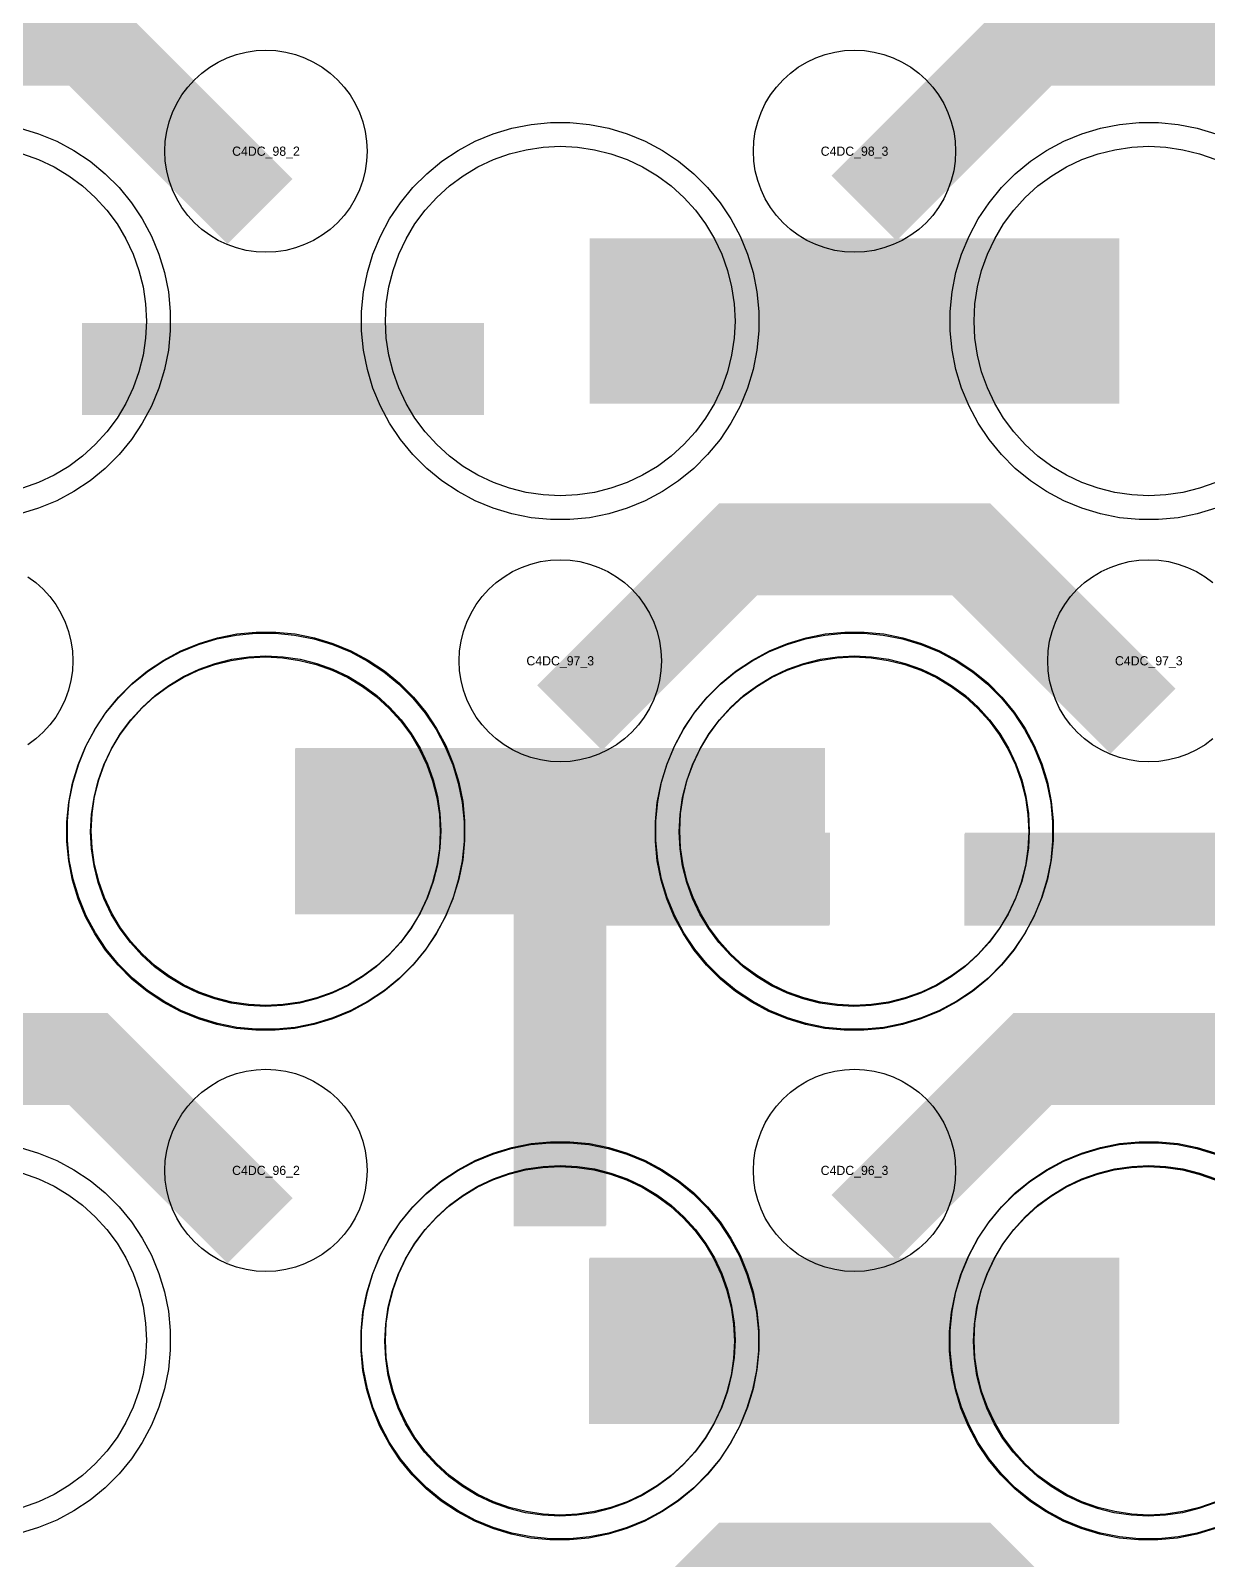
# Model space of a CAD drawing. Extents: x -11880 to 11880, y -14992 to 14992.
# Drawn here: x -11184 to -10864.1, y -1597 to -1181.3 of the extents above; entities that cross this region are included whole.
import ezdxf
from ezdxf.enums import TextEntityAlignment as Align

# ---------------------------------------------------------------- set-up
doc = ezdxf.new("R2010")
doc.units = 0
doc.header["$MEASUREMENT"] = 0
for name, color, linetype in [('GDS_775_DT_237', 138, 'CONTINUOUS'), ('RDL1_FS', 34, 'CONTINUOUS'), ('RDL_BS', 160, 'CONTINUOUS')]:
    doc.layers.add(name, color=color, linetype=linetype)

msp = doc.modelspace()

# ---------------------------------------------------------------- linework, layer by layer
at = {"layer": 'RDL1_FS'}
for points in [[(-11040, -1307.794), (-11044.657, -1307.565), (-11049.268, -1306.881), (-11053.791, -1305.749), (-11058.181, -1304.177), (-11062.395, -1302.185), (-11066.395, -1299.787), (-11070.14, -1297.009), (-11073.594, -1293.879), (-11076.724, -1290.425), (-11079.502, -1286.68), (-11081.9, -1282.68), (-11083.892, -1278.466), (-11085.464, -1274.076), (-11086.596, -1269.553), (-11087.28, -1264.942), (-11087.509, -1260.285), (-11087.28, -1255.628), (-11086.596, -1251.017), (-11085.464, -1246.494), (-11083.892, -1242.104), (-11081.9, -1237.89), (-11079.502, -1233.89), (-11076.724, -1230.145), (-11073.594, -1226.691), (-11070.14, -1223.561), (-11066.395, -1220.783), (-11062.395, -1218.385), (-11058.181, -1216.393), (-11053.791, -1214.821), (-11049.268, -1213.689), (-11044.657, -1213.005), (-11040, -1212.776), (-11035.343, -1213.005), (-11030.732, -1213.689), (-11026.209, -1214.821), (-11021.819, -1216.393), (-11017.605, -1218.385), (-11013.605, -1220.783), (-11009.86, -1223.561), (-11006.406, -1226.691), (-11003.276, -1230.145), (-11000.498, -1233.89), (-10998.1, -1237.89), (-10996.108, -1242.104), (-10994.536, -1246.494), (-10993.404, -1251.017), (-10992.72, -1255.628), (-10992.491, -1260.285), (-10992.72, -1264.942), (-10993.404, -1269.553), (-10994.536, -1274.076), (-10996.108, -1278.466), (-10998.1, -1282.68), (-11000.498, -1286.68), (-11003.276, -1290.425), (-11006.406, -1293.879), (-11009.86, -1297.009), (-11013.605, -1299.787), (-11017.605, -1302.185), (-11021.819, -1304.177), (-11026.209, -1305.749), (-11030.732, -1306.881), (-11035.343, -1307.565)], [(-11120, -1446.359), (-11124.657, -1446.13), (-11129.268, -1445.446), (-11133.791, -1444.314), (-11138.181, -1442.742), (-11142.395, -1440.75), (-11146.395, -1438.352), (-11150.14, -1435.574), (-11153.594, -1432.444), (-11156.724, -1428.99), (-11159.502, -1425.245), (-11161.9, -1421.245), (-11163.892, -1417.031), (-11165.464, -1412.641), (-11166.596, -1408.118), (-11167.28, -1403.507), (-11167.509, -1398.85), (-11167.28, -1394.193), (-11166.596, -1389.582), (-11165.464, -1385.059), (-11163.892, -1380.669), (-11161.9, -1376.455), (-11159.502, -1372.455), (-11156.724, -1368.71), (-11153.594, -1365.256), (-11150.14, -1362.126), (-11146.395, -1359.348), (-11142.395, -1356.95), (-11138.181, -1354.958), (-11133.791, -1353.386), (-11129.268, -1352.254), (-11124.657, -1351.57), (-11120, -1351.341), (-11115.343, -1351.57), (-11110.732, -1352.254), (-11106.209, -1353.386), (-11101.819, -1354.958), (-11097.605, -1356.95), (-11093.605, -1359.348), (-11089.86, -1362.126), (-11086.406, -1365.256), (-11083.276, -1368.71), (-11080.498, -1372.455), (-11078.1, -1376.455), (-11076.108, -1380.669), (-11074.536, -1385.059), (-11073.404, -1389.582), (-11072.72, -1394.193), (-11072.491, -1398.85), (-11072.72, -1403.507), (-11073.404, -1408.118), (-11074.536, -1412.641), (-11076.108, -1417.031), (-11078.1, -1421.245), (-11080.498, -1425.245), (-11083.276, -1428.99), (-11086.406, -1432.444), (-11089.86, -1435.574), (-11093.605, -1438.352), (-11097.605, -1440.75), (-11101.819, -1442.742), (-11106.209, -1444.314), (-11110.732, -1445.446), (-11115.343, -1446.13)], [(-10960, -1446.359), (-10964.657, -1446.13), (-10969.268, -1445.446), (-10973.791, -1444.314), (-10978.181, -1442.742), (-10982.395, -1440.75), (-10986.395, -1438.352), (-10990.14, -1435.574), (-10993.594, -1432.444), (-10996.724, -1428.99), (-10999.502, -1425.245), (-11001.9, -1421.245), (-11003.892, -1417.031), (-11005.464, -1412.641), (-11006.596, -1408.118), (-11007.28, -1403.507), (-11007.509, -1398.85), (-11007.28, -1394.193), (-11006.596, -1389.582), (-11005.464, -1385.059), (-11003.892, -1380.669), (-11001.9, -1376.455), (-10999.502, -1372.455), (-10996.724, -1368.71), (-10993.594, -1365.256), (-10990.14, -1362.126), (-10986.395, -1359.348), (-10982.395, -1356.95), (-10978.181, -1354.958), (-10973.791, -1353.386), (-10969.268, -1352.254), (-10964.657, -1351.57), (-10960, -1351.341), (-10955.343, -1351.57), (-10950.732, -1352.254), (-10946.209, -1353.386), (-10941.819, -1354.958), (-10937.605, -1356.95), (-10933.605, -1359.348), (-10929.86, -1362.126), (-10926.406, -1365.256), (-10923.276, -1368.71), (-10920.498, -1372.455), (-10918.1, -1376.455), (-10916.108, -1380.669), (-10914.536, -1385.059), (-10913.404, -1389.582), (-10912.72, -1394.193), (-10912.491, -1398.85), (-10912.72, -1403.507), (-10913.404, -1408.118), (-10914.536, -1412.641), (-10916.108, -1417.031), (-10918.1, -1421.245), (-10920.498, -1425.245), (-10923.276, -1428.99), (-10926.406, -1432.444), (-10929.86, -1435.574), (-10933.605, -1438.352), (-10937.605, -1440.75), (-10941.819, -1442.742), (-10946.209, -1444.314), (-10950.732, -1445.446), (-10955.343, -1446.13)], [(-11040, -1584.924), (-11044.657, -1584.695), (-11049.268, -1584.011), (-11053.791, -1582.879), (-11058.181, -1581.307), (-11062.395, -1579.315), (-11066.395, -1576.917), (-11070.14, -1574.139), (-11073.594, -1571.009), (-11076.724, -1567.555), (-11079.502, -1563.81), (-11081.9, -1559.81), (-11083.892, -1555.596), (-11085.464, -1551.206), (-11086.596, -1546.683), (-11087.28, -1542.072), (-11087.509, -1537.415), (-11087.28, -1532.758), (-11086.596, -1528.147), (-11085.464, -1523.624), (-11083.892, -1519.234), (-11081.9, -1515.02), (-11079.502, -1511.02), (-11076.724, -1507.275), (-11073.594, -1503.821), (-11070.14, -1500.691), (-11066.395, -1497.913), (-11062.395, -1495.515), (-11058.181, -1493.523), (-11053.791, -1491.951), (-11049.268, -1490.819), (-11044.657, -1490.135), (-11040, -1489.906), (-11035.343, -1490.135), (-11030.732, -1490.819), (-11026.209, -1491.951), (-11021.819, -1493.523), (-11017.605, -1495.515), (-11013.605, -1497.913), (-11009.86, -1500.691), (-11006.406, -1503.821), (-11003.276, -1507.275), (-11000.498, -1511.02), (-10998.1, -1515.02), (-10996.108, -1519.234), (-10994.536, -1523.624), (-10993.404, -1528.147), (-10992.72, -1532.758), (-10992.491, -1537.415), (-10992.72, -1542.072), (-10993.404, -1546.683), (-10994.536, -1551.206), (-10996.108, -1555.596), (-10998.1, -1559.81), (-11000.498, -1563.81), (-11003.276, -1567.555), (-11006.406, -1571.009), (-11009.86, -1574.139), (-11013.605, -1576.917), (-11017.605, -1579.315), (-11021.819, -1581.307), (-11026.209, -1582.879), (-11030.732, -1584.011), (-11035.343, -1584.695)]]:
    msp.add_lwpolyline(points, close=True, dxfattribs=at)
for points in [[(-10861.819, -1304.177), (-10866.209, -1305.749), (-10870.732, -1306.881), (-10875.343, -1307.565), (-10880, -1307.794), (-10884.657, -1307.565), (-10889.268, -1306.881), (-10893.791, -1305.749), (-10898.181, -1304.177), (-10902.395, -1302.185), (-10906.395, -1299.787), (-10910.14, -1297.009), (-10913.594, -1293.879), (-10916.724, -1290.425), (-10919.502, -1286.68), (-10921.9, -1282.68), (-10923.892, -1278.466), (-10925.464, -1274.076), (-10926.596, -1269.553), (-10927.28, -1264.942), (-10927.509, -1260.285), (-10927.28, -1255.628), (-10926.596, -1251.017), (-10925.464, -1246.494), (-10923.892, -1242.104), (-10921.9, -1237.89), (-10919.502, -1233.89), (-10916.724, -1230.145), (-10913.594, -1226.691), (-10910.14, -1223.561), (-10906.395, -1220.783), (-10902.395, -1218.385), (-10898.181, -1216.393), (-10893.791, -1214.821), (-10889.268, -1213.689), (-10884.657, -1213.005), (-10880, -1212.776), (-10875.343, -1213.005), (-10870.732, -1213.689), (-10866.209, -1214.821), (-10861.819, -1216.393)], [(-11186.209, -1214.821), (-11181.819, -1216.393), (-11177.605, -1218.385), (-11173.605, -1220.783), (-11169.86, -1223.561), (-11166.406, -1226.691), (-11163.276, -1230.145), (-11160.498, -1233.89), (-11158.1, -1237.89), (-11156.108, -1242.104), (-11154.536, -1246.494), (-11153.404, -1251.017), (-11152.72, -1255.628), (-11152.491, -1260.285), (-11152.72, -1264.942), (-11153.404, -1269.553), (-11154.536, -1274.076), (-11156.108, -1278.466), (-11158.1, -1282.68), (-11160.498, -1286.68), (-11163.276, -1290.425), (-11166.406, -1293.879), (-11169.86, -1297.009), (-11173.605, -1299.787), (-11177.605, -1302.185), (-11181.819, -1304.177), (-11186.209, -1305.749)], [(-11186.209, -1491.951), (-11181.819, -1493.523), (-11177.605, -1495.515), (-11173.605, -1497.913), (-11169.86, -1500.691), (-11166.406, -1503.821), (-11163.276, -1507.275), (-11160.498, -1511.02), (-11158.1, -1515.02), (-11156.108, -1519.234), (-11154.536, -1523.624), (-11153.404, -1528.147), (-11152.72, -1532.758), (-11152.491, -1537.415), (-11152.72, -1542.072), (-11153.404, -1546.683), (-11154.536, -1551.206), (-11156.108, -1555.596), (-11158.1, -1559.81), (-11160.498, -1563.81), (-11163.276, -1567.555), (-11166.406, -1571.009), (-11169.86, -1574.139), (-11173.605, -1576.917), (-11177.605, -1579.315), (-11181.819, -1581.307), (-11186.209, -1582.879)], [(-10861.819, -1581.307), (-10866.209, -1582.879), (-10870.732, -1584.011), (-10875.343, -1584.695), (-10880, -1584.924), (-10884.657, -1584.695), (-10889.268, -1584.011), (-10893.791, -1582.879), (-10898.181, -1581.307), (-10902.395, -1579.315), (-10906.395, -1576.917), (-10910.14, -1574.139), (-10913.594, -1571.009), (-10916.724, -1567.555), (-10919.502, -1563.81), (-10921.9, -1559.81), (-10923.892, -1555.596), (-10925.464, -1551.206), (-10926.596, -1546.683), (-10927.28, -1542.072), (-10927.509, -1537.415), (-10927.28, -1532.758), (-10926.596, -1528.147), (-10925.464, -1523.624), (-10923.892, -1519.234), (-10921.9, -1515.02), (-10919.502, -1511.02), (-10916.724, -1507.275), (-10913.594, -1503.821), (-10910.14, -1500.691), (-10906.395, -1497.913), (-10902.395, -1495.515), (-10898.181, -1493.523), (-10893.791, -1491.951), (-10889.268, -1490.819), (-10884.657, -1490.135), (-10880, -1489.906), (-10875.343, -1490.135), (-10870.732, -1490.819), (-10866.209, -1491.951), (-10861.819, -1493.523)]]:
    msp.add_lwpolyline(points, dxfattribs=at)
for points in [[(-11031.998, -1260.285, 45, 45, 0), (-10959.998, -1260.285, 45, 45, 0)], [(-10959.998, -1260.285, 45, 45, 0), (-10887.998, -1260.285, 45, 45, 0)], [(-11111.998, -1398.85, 45, 45, 0), (-11039.998, -1398.85, 45, 45, 0)], [(-11039.998, -1398.85, 45, 45, 0), (-10967.998, -1398.85, 45, 45, 0)], [(-11031.998, -1537.415, 45, 45, 0), (-10959.998, -1537.415, 45, 45, 0)], [(-10959.998, -1537.415, 45, 45, 0), (-10887.998, -1537.415, 45, 45, 0)]]:
    msp.add_lwpolyline(points, format="xyseb", dxfattribs=at)
at = {"layer": 'RDL1_FS', "color": 241, "true_color": 0xf7abae}
for points in [[(-11120.149, -1446.641), (-11124.806, -1446.412), (-11129.417, -1445.728), (-11133.94, -1444.596), (-11138.33, -1443.024), (-11142.544, -1441.032), (-11146.544, -1438.634), (-11150.289, -1435.856), (-11153.743, -1432.726), (-11156.873, -1429.272), (-11159.651, -1425.527), (-11162.049, -1421.527), (-11164.041, -1417.313), (-11165.613, -1412.923), (-11166.745, -1408.4), (-11167.429, -1403.789), (-11167.658, -1399.132), (-11167.429, -1394.475), (-11166.745, -1389.864), (-11165.613, -1385.341), (-11164.041, -1380.951), (-11162.049, -1376.737), (-11159.651, -1372.737), (-11156.873, -1368.992), (-11153.743, -1365.538), (-11150.289, -1362.408), (-11146.544, -1359.63), (-11142.544, -1357.232), (-11138.33, -1355.24), (-11133.94, -1353.668), (-11129.417, -1352.536), (-11124.806, -1351.852), (-11120.149, -1351.623), (-11115.492, -1351.852), (-11110.881, -1352.536), (-11106.358, -1353.668), (-11101.968, -1355.24), (-11097.754, -1357.232), (-11093.754, -1359.63), (-11090.009, -1362.408), (-11086.555, -1365.538), (-11083.425, -1368.992), (-11080.647, -1372.737), (-11078.249, -1376.737), (-11076.257, -1380.951), (-11074.685, -1385.341), (-11073.553, -1389.864), (-11072.869, -1394.475), (-11072.64, -1399.132), (-11072.869, -1403.789), (-11073.553, -1408.4), (-11074.685, -1412.923), (-11076.257, -1417.313), (-11078.249, -1421.527), (-11080.647, -1425.527), (-11083.425, -1429.272), (-11086.555, -1432.726), (-11090.009, -1435.856), (-11093.754, -1438.634), (-11097.754, -1441.032), (-11101.968, -1443.024), (-11106.358, -1444.596), (-11110.881, -1445.728), (-11115.492, -1446.412)], [(-10960.149, -1446.641), (-10964.806, -1446.412), (-10969.417, -1445.728), (-10973.94, -1444.596), (-10978.33, -1443.024), (-10982.544, -1441.032), (-10986.544, -1438.634), (-10990.289, -1435.856), (-10993.743, -1432.726), (-10996.873, -1429.272), (-10999.651, -1425.527), (-11002.049, -1421.527), (-11004.041, -1417.313), (-11005.613, -1412.923), (-11006.745, -1408.4), (-11007.429, -1403.789), (-11007.658, -1399.132), (-11007.429, -1394.475), (-11006.745, -1389.864), (-11005.613, -1385.341), (-11004.041, -1380.951), (-11002.049, -1376.737), (-10999.651, -1372.737), (-10996.873, -1368.992), (-10993.743, -1365.538), (-10990.289, -1362.408), (-10986.544, -1359.63), (-10982.544, -1357.232), (-10978.33, -1355.24), (-10973.94, -1353.668), (-10969.417, -1352.536), (-10964.806, -1351.852), (-10960.149, -1351.623), (-10955.492, -1351.852), (-10950.881, -1352.536), (-10946.358, -1353.668), (-10941.968, -1355.24), (-10937.754, -1357.232), (-10933.754, -1359.63), (-10930.009, -1362.408), (-10926.555, -1365.538), (-10923.425, -1368.992), (-10920.647, -1372.737), (-10918.249, -1376.737), (-10916.257, -1380.951), (-10914.685, -1385.341), (-10913.553, -1389.864), (-10912.869, -1394.475), (-10912.64, -1399.132), (-10912.869, -1403.789), (-10913.553, -1408.4), (-10914.685, -1412.923), (-10916.257, -1417.313), (-10918.249, -1421.527), (-10920.647, -1425.527), (-10923.425, -1429.272), (-10926.555, -1432.726), (-10930.009, -1435.856), (-10933.754, -1438.634), (-10937.754, -1441.032), (-10941.968, -1443.024), (-10946.358, -1444.596), (-10950.881, -1445.728), (-10955.492, -1446.412)], [(-11040.149, -1585.206), (-11044.806, -1584.977), (-11049.417, -1584.293), (-11053.94, -1583.161), (-11058.33, -1581.589), (-11062.544, -1579.597), (-11066.544, -1577.199), (-11070.289, -1574.421), (-11073.743, -1571.291), (-11076.873, -1567.837), (-11079.651, -1564.092), (-11082.049, -1560.092), (-11084.041, -1555.878), (-11085.613, -1551.488), (-11086.745, -1546.965), (-11087.429, -1542.354), (-11087.658, -1537.697), (-11087.429, -1533.04), (-11086.745, -1528.429), (-11085.613, -1523.906), (-11084.041, -1519.516), (-11082.049, -1515.302), (-11079.651, -1511.302), (-11076.873, -1507.557), (-11073.743, -1504.103), (-11070.289, -1500.973), (-11066.544, -1498.195), (-11062.544, -1495.797), (-11058.33, -1493.805), (-11053.94, -1492.233), (-11049.417, -1491.101), (-11044.806, -1490.417), (-11040.149, -1490.188), (-11035.492, -1490.417), (-11030.881, -1491.101), (-11026.358, -1492.233), (-11021.968, -1493.805), (-11017.754, -1495.797), (-11013.754, -1498.195), (-11010.009, -1500.973), (-11006.555, -1504.103), (-11003.425, -1507.557), (-11000.647, -1511.302), (-10998.249, -1515.302), (-10996.257, -1519.516), (-10994.685, -1523.906), (-10993.553, -1528.429), (-10992.869, -1533.04), (-10992.64, -1537.697), (-10992.869, -1542.354), (-10993.553, -1546.965), (-10994.685, -1551.488), (-10996.257, -1555.878), (-10998.249, -1560.092), (-11000.647, -1564.092), (-11003.425, -1567.837), (-11006.555, -1571.291), (-11010.009, -1574.421), (-11013.754, -1577.199), (-11017.754, -1579.597), (-11021.968, -1581.589), (-11026.358, -1583.161), (-11030.881, -1584.293), (-11035.492, -1584.977)]]:
    msp.add_lwpolyline(points, close=True, dxfattribs=at)
for points in [[(-11112.147, -1399.132, 45, 45, 0), (-11040.147, -1399.132, 45, 45, 0)], [(-11040.147, -1399.132, 45, 45, 0), (-10968.147, -1399.132, 45, 45, 0)], [(-11032.147, -1537.697, 45, 45, 0), (-10960.147, -1537.697, 45, 45, 0)], [(-10960.147, -1537.697, 45, 45, 0), (-10888.147, -1537.697, 45, 45, 0)]]:
    msp.add_lwpolyline(points, format="xyseb", dxfattribs=at)
msp.add_lwpolyline([(-10861.968, -1581.589), (-10866.358, -1583.161), (-10870.881, -1584.293), (-10875.492, -1584.977), (-10880.149, -1585.206), (-10884.806, -1584.977), (-10889.417, -1584.293), (-10893.94, -1583.161), (-10898.33, -1581.589), (-10902.544, -1579.597), (-10906.544, -1577.199), (-10910.289, -1574.421), (-10913.743, -1571.291), (-10916.873, -1567.837), (-10919.651, -1564.092), (-10922.049, -1560.092), (-10924.041, -1555.878), (-10925.613, -1551.488), (-10926.745, -1546.965), (-10927.429, -1542.354), (-10927.658, -1537.697), (-10927.429, -1533.04), (-10926.745, -1528.429), (-10925.613, -1523.906), (-10924.041, -1519.516), (-10922.049, -1515.302), (-10919.651, -1511.302), (-10916.873, -1507.557), (-10913.743, -1504.103), (-10910.289, -1500.973), (-10906.544, -1498.195), (-10902.544, -1495.797), (-10898.33, -1493.805), (-10893.94, -1492.233), (-10889.417, -1491.101), (-10884.806, -1490.417), (-10880.149, -1490.188), (-10875.492, -1490.417), (-10870.881, -1491.101), (-10866.358, -1492.233), (-10861.968, -1493.805)], dxfattribs=at)
at = {"layer": 'RDL_BS'}
for points in [[(-11121.599, -1230.498, 25, 25, 0), (-11168.313, -1183.784, 25, 25, 0), (-11198.071, -1183.784, 25, 25, 0)], [(-10957.438, -1229.599, 25, 25, 0), (-10911.623, -1183.784, 25, 25, 0), (-10878.07, -1183.784, 25, 25, 0)], [(-10801.599, -1230.498, 25, 25, 0), (-10848.313, -1183.784, 25, 25, 0), (-10878.071, -1183.784, 25, 25, 0)], [(-11169.984, -1273.298, 25, 25, 0), (-11060.719, -1273.298, 25, 25, 0)], [(-11037.438, -1368.164, 25, 25, 0), (-10991.623, -1322.349, 25, 25, 0), (-10958.07, -1322.349, 25, 25, 0)], [(-10881.599, -1369.063, 25, 25, 0), (-10928.313, -1322.349, 25, 25, 0), (-10958.071, -1322.349, 25, 25, 0)], [(-11040, -1506.165, 25, 25, 0), (-11040, -1399.388, 25, 25, 0)], [(-11040, -1506.165, 25, 25, 0), (-11040, -1399.388, 25, 25, 0)], [(-11052.5, -1411.888, 25, 25, 0), (-10987.833, -1411.888, 25, 25, 0)], [(-11052.5, -1411.888, 25, 25, 0), (-10966.667, -1411.888, 25, 25, 0)], [(-10929.984, -1411.863, 25, 25, 0), (-10820.719, -1411.863, 25, 25, 0)], [(-11121.599, -1507.628, 25, 25, 0), (-11168.313, -1460.914, 25, 25, 0), (-11198.071, -1460.914, 25, 25, 0)], [(-10957.438, -1506.729, 25, 25, 0), (-10911.623, -1460.914, 25, 25, 0), (-10878.07, -1460.914, 25, 25, 0)], [(-10801.599, -1507.628, 25, 25, 0), (-10848.313, -1460.914, 25, 25, 0), (-10878.071, -1460.914, 25, 25, 0)], [(-11037.438, -1645.294, 25, 25, 0), (-10991.623, -1599.479, 25, 25, 0), (-10958.07, -1599.479, 25, 25, 0)], [(-10881.599, -1646.193, 25, 25, 0), (-10928.313, -1599.479, 25, 25, 0), (-10958.071, -1599.479, 25, 25, 0)]]:
    msp.add_lwpolyline(points, format="xyseb", dxfattribs=at)
for points in [[(-11120, -1241.591), (-11122.693, -1241.459), (-11125.365, -1241.063), (-11127.984, -1240.406), (-11130.519, -1239.499), (-11132.956, -1238.347), (-11135.28, -1236.954), (-11137.443, -1235.351), (-11139.442, -1233.539), (-11141.254, -1231.54), (-11142.857, -1229.377), (-11144.25, -1227.053), (-11145.402, -1224.616), (-11146.309, -1222.081), (-11146.966, -1219.462), (-11147.362, -1216.79), (-11147.494, -1214.097), (-11147.362, -1211.404), (-11146.966, -1208.732), (-11146.309, -1206.113), (-11145.402, -1203.578), (-11144.25, -1201.141), (-11142.857, -1198.817), (-11141.254, -1196.654), (-11139.442, -1194.655), (-11137.443, -1192.843), (-11135.28, -1191.24), (-11132.956, -1189.847), (-11130.519, -1188.695), (-11127.984, -1187.788), (-11125.365, -1187.131), (-11122.693, -1186.735), (-11120, -1186.603), (-11117.307, -1186.735), (-11114.635, -1187.131), (-11112.016, -1187.788), (-11109.481, -1188.695), (-11107.044, -1189.847), (-11104.72, -1191.24), (-11102.557, -1192.843), (-11100.558, -1194.655), (-11098.746, -1196.654), (-11097.143, -1198.817), (-11095.75, -1201.141), (-11094.598, -1203.578), (-11093.691, -1206.113), (-11093.034, -1208.732), (-11092.638, -1211.404), (-11092.506, -1214.097), (-11092.638, -1216.79), (-11093.034, -1219.462), (-11093.691, -1222.081), (-11094.598, -1224.616), (-11095.75, -1227.053), (-11097.143, -1229.377), (-11098.746, -1231.54), (-11100.558, -1233.539), (-11102.557, -1235.351), (-11104.72, -1236.954), (-11107.044, -1238.347), (-11109.481, -1239.499), (-11112.016, -1240.406), (-11114.635, -1241.063), (-11117.307, -1241.459)], [(-10960, -1241.591), (-10962.693, -1241.459), (-10965.365, -1241.063), (-10967.984, -1240.406), (-10970.519, -1239.499), (-10972.956, -1238.347), (-10975.28, -1236.954), (-10977.443, -1235.351), (-10979.442, -1233.539), (-10981.254, -1231.54), (-10982.857, -1229.377), (-10984.25, -1227.053), (-10985.402, -1224.616), (-10986.309, -1222.081), (-10986.966, -1219.462), (-10987.362, -1216.79), (-10987.494, -1214.097), (-10987.362, -1211.404), (-10986.966, -1208.732), (-10986.309, -1206.113), (-10985.402, -1203.578), (-10984.25, -1201.141), (-10982.857, -1198.817), (-10981.254, -1196.654), (-10979.442, -1194.655), (-10977.443, -1192.843), (-10975.28, -1191.24), (-10972.956, -1189.847), (-10970.519, -1188.695), (-10967.984, -1187.788), (-10965.365, -1187.131), (-10962.693, -1186.735), (-10960, -1186.603), (-10957.307, -1186.735), (-10954.635, -1187.131), (-10952.016, -1187.788), (-10949.481, -1188.695), (-10947.044, -1189.847), (-10944.72, -1191.24), (-10942.557, -1192.843), (-10940.558, -1194.655), (-10938.746, -1196.654), (-10937.143, -1198.817), (-10935.75, -1201.141), (-10934.598, -1203.578), (-10933.691, -1206.113), (-10933.034, -1208.732), (-10932.638, -1211.404), (-10932.506, -1214.097), (-10932.638, -1216.79), (-10933.034, -1219.462), (-10933.691, -1222.081), (-10934.598, -1224.616), (-10935.75, -1227.053), (-10937.143, -1229.377), (-10938.746, -1231.54), (-10940.558, -1233.539), (-10942.557, -1235.351), (-10944.72, -1236.954), (-10947.044, -1238.347), (-10949.481, -1239.499), (-10952.016, -1240.406), (-10954.635, -1241.063), (-10957.307, -1241.459)], [(-11042.644, -1314.285), (-11047.938, -1313.768), (-11053.165, -1312.722), (-11058.205, -1311.191), (-11063.115, -1309.16), (-11067.777, -1306.668), (-11072.191, -1303.721), (-11076.292, -1300.359), (-11080.074, -1296.577), (-11083.436, -1292.476), (-11086.383, -1288.062), (-11088.875, -1283.4), (-11090.906, -1278.49), (-11092.437, -1273.45), (-11093.483, -1268.223), (-11094, -1262.929), (-11094, -1257.641), (-11093.483, -1252.347), (-11092.437, -1247.12), (-11090.906, -1242.08), (-11088.875, -1237.17), (-11086.383, -1232.508), (-11083.436, -1228.094), (-11080.074, -1223.993), (-11076.292, -1220.211), (-11072.191, -1216.849), (-11067.777, -1213.902), (-11063.115, -1211.41), (-11058.205, -1209.379), (-11053.165, -1207.848), (-11047.938, -1206.802), (-11042.644, -1206.285), (-11037.356, -1206.285), (-11032.062, -1206.802), (-11026.835, -1207.848), (-11021.795, -1209.379), (-11016.885, -1211.41), (-11012.223, -1213.902), (-11007.809, -1216.849), (-11003.708, -1220.211), (-10999.926, -1223.993), (-10996.564, -1228.094), (-10993.617, -1232.508), (-10991.125, -1237.17), (-10989.094, -1242.08), (-10987.563, -1247.12), (-10986.517, -1252.347), (-10986, -1257.641), (-10986, -1262.929), (-10986.517, -1268.223), (-10987.563, -1273.45), (-10989.094, -1278.49), (-10991.125, -1283.4), (-10993.617, -1288.062), (-10996.564, -1292.476), (-10999.926, -1296.577), (-11003.708, -1300.359), (-11007.809, -1303.721), (-11012.223, -1306.668), (-11016.885, -1309.16), (-11021.795, -1311.191), (-11026.835, -1312.722), (-11032.062, -1313.768), (-11037.356, -1314.285)], [(-11040, -1380.156), (-11042.693, -1380.024), (-11045.365, -1379.628), (-11047.984, -1378.971), (-11050.519, -1378.064), (-11052.956, -1376.912), (-11055.28, -1375.519), (-11057.443, -1373.916), (-11059.442, -1372.104), (-11061.254, -1370.105), (-11062.857, -1367.942), (-11064.25, -1365.618), (-11065.402, -1363.181), (-11066.309, -1360.646), (-11066.966, -1358.027), (-11067.362, -1355.355), (-11067.494, -1352.662), (-11067.362, -1349.969), (-11066.966, -1347.297), (-11066.309, -1344.678), (-11065.402, -1342.143), (-11064.25, -1339.706), (-11062.857, -1337.382), (-11061.254, -1335.219), (-11059.442, -1333.22), (-11057.443, -1331.408), (-11055.28, -1329.805), (-11052.956, -1328.412), (-11050.519, -1327.26), (-11047.984, -1326.353), (-11045.365, -1325.696), (-11042.693, -1325.3), (-11040, -1325.168), (-11037.307, -1325.3), (-11034.635, -1325.696), (-11032.016, -1326.353), (-11029.481, -1327.26), (-11027.044, -1328.412), (-11024.72, -1329.805), (-11022.557, -1331.408), (-11020.558, -1333.22), (-11018.746, -1335.219), (-11017.143, -1337.382), (-11015.75, -1339.706), (-11014.598, -1342.143), (-11013.691, -1344.678), (-11013.034, -1347.297), (-11012.638, -1349.969), (-11012.506, -1352.662), (-11012.638, -1355.355), (-11013.034, -1358.027), (-11013.691, -1360.646), (-11014.598, -1363.181), (-11015.75, -1365.618), (-11017.143, -1367.942), (-11018.746, -1370.105), (-11020.558, -1372.104), (-11022.557, -1373.916), (-11024.72, -1375.519), (-11027.044, -1376.912), (-11029.481, -1378.064), (-11032.016, -1378.971), (-11034.635, -1379.628), (-11037.307, -1380.024)], [(-11122.644, -1452.85), (-11127.938, -1452.333), (-11133.165, -1451.287), (-11138.205, -1449.756), (-11143.115, -1447.725), (-11147.777, -1445.233), (-11152.191, -1442.286), (-11156.292, -1438.924), (-11160.074, -1435.142), (-11163.436, -1431.041), (-11166.383, -1426.627), (-11168.875, -1421.965), (-11170.906, -1417.055), (-11172.437, -1412.015), (-11173.483, -1406.788), (-11174, -1401.494), (-11174, -1396.206), (-11173.483, -1390.912), (-11172.437, -1385.685), (-11170.906, -1380.645), (-11168.875, -1375.735), (-11166.383, -1371.073), (-11163.436, -1366.659), (-11160.074, -1362.558), (-11156.292, -1358.776), (-11152.191, -1355.414), (-11147.777, -1352.467), (-11143.115, -1349.975), (-11138.205, -1347.944), (-11133.165, -1346.413), (-11127.938, -1345.367), (-11122.644, -1344.85), (-11117.356, -1344.85), (-11112.062, -1345.367), (-11106.835, -1346.413), (-11101.795, -1347.944), (-11096.885, -1349.975), (-11092.223, -1352.467), (-11087.809, -1355.414), (-11083.708, -1358.776), (-11079.926, -1362.558), (-11076.564, -1366.659), (-11073.617, -1371.073), (-11071.125, -1375.735), (-11069.094, -1380.645), (-11067.563, -1385.685), (-11066.517, -1390.912), (-11066, -1396.206), (-11066, -1401.494), (-11066.517, -1406.788), (-11067.563, -1412.015), (-11069.094, -1417.055), (-11071.125, -1421.965), (-11073.617, -1426.627), (-11076.564, -1431.041), (-11079.926, -1435.142), (-11083.708, -1438.924), (-11087.809, -1442.286), (-11092.223, -1445.233), (-11096.885, -1447.725), (-11101.795, -1449.756), (-11106.835, -1451.287), (-11112.062, -1452.333), (-11117.356, -1452.85)], [(-10962.644, -1452.85), (-10967.938, -1452.333), (-10973.165, -1451.287), (-10978.205, -1449.756), (-10983.115, -1447.725), (-10987.777, -1445.233), (-10992.191, -1442.286), (-10996.292, -1438.924), (-11000.074, -1435.142), (-11003.436, -1431.041), (-11006.383, -1426.627), (-11008.875, -1421.965), (-11010.906, -1417.055), (-11012.437, -1412.015), (-11013.483, -1406.788), (-11014, -1401.494), (-11014, -1396.206), (-11013.483, -1390.912), (-11012.437, -1385.685), (-11010.906, -1380.645), (-11008.875, -1375.735), (-11006.383, -1371.073), (-11003.436, -1366.659), (-11000.074, -1362.558), (-10996.292, -1358.776), (-10992.191, -1355.414), (-10987.777, -1352.467), (-10983.115, -1349.975), (-10978.205, -1347.944), (-10973.165, -1346.413), (-10967.938, -1345.367), (-10962.644, -1344.85), (-10957.356, -1344.85), (-10952.062, -1345.367), (-10946.835, -1346.413), (-10941.795, -1347.944), (-10936.885, -1349.975), (-10932.223, -1352.467), (-10927.809, -1355.414), (-10923.708, -1358.776), (-10919.926, -1362.558), (-10916.564, -1366.659), (-10913.617, -1371.073), (-10911.125, -1375.735), (-10909.094, -1380.645), (-10907.563, -1385.685), (-10906.517, -1390.912), (-10906, -1396.206), (-10906, -1401.494), (-10906.517, -1406.788), (-10907.563, -1412.015), (-10909.094, -1417.055), (-10911.125, -1421.965), (-10913.617, -1426.627), (-10916.564, -1431.041), (-10919.926, -1435.142), (-10923.708, -1438.924), (-10927.809, -1442.286), (-10932.223, -1445.233), (-10936.885, -1447.725), (-10941.795, -1449.756), (-10946.835, -1451.287), (-10952.062, -1452.333), (-10957.356, -1452.85)], [(-11120, -1518.721), (-11122.693, -1518.589), (-11125.365, -1518.193), (-11127.984, -1517.536), (-11130.519, -1516.629), (-11132.956, -1515.477), (-11135.28, -1514.084), (-11137.443, -1512.481), (-11139.442, -1510.669), (-11141.254, -1508.67), (-11142.857, -1506.507), (-11144.25, -1504.183), (-11145.402, -1501.746), (-11146.309, -1499.211), (-11146.966, -1496.592), (-11147.362, -1493.92), (-11147.494, -1491.227), (-11147.362, -1488.534), (-11146.966, -1485.862), (-11146.309, -1483.243), (-11145.402, -1480.708), (-11144.25, -1478.271), (-11142.857, -1475.947), (-11141.254, -1473.784), (-11139.442, -1471.785), (-11137.443, -1469.973), (-11135.28, -1468.37), (-11132.956, -1466.977), (-11130.519, -1465.825), (-11127.984, -1464.918), (-11125.365, -1464.261), (-11122.693, -1463.865), (-11120, -1463.733), (-11117.307, -1463.865), (-11114.635, -1464.261), (-11112.016, -1464.918), (-11109.481, -1465.825), (-11107.044, -1466.977), (-11104.72, -1468.37), (-11102.557, -1469.973), (-11100.558, -1471.785), (-11098.746, -1473.784), (-11097.143, -1475.947), (-11095.75, -1478.271), (-11094.598, -1480.708), (-11093.691, -1483.243), (-11093.034, -1485.862), (-11092.638, -1488.534), (-11092.506, -1491.227), (-11092.638, -1493.92), (-11093.034, -1496.592), (-11093.691, -1499.211), (-11094.598, -1501.746), (-11095.75, -1504.183), (-11097.143, -1506.507), (-11098.746, -1508.67), (-11100.558, -1510.669), (-11102.557, -1512.481), (-11104.72, -1514.084), (-11107.044, -1515.477), (-11109.481, -1516.629), (-11112.016, -1517.536), (-11114.635, -1518.193), (-11117.307, -1518.589)], [(-10960, -1518.721), (-10962.693, -1518.589), (-10965.365, -1518.193), (-10967.984, -1517.536), (-10970.519, -1516.629), (-10972.956, -1515.477), (-10975.28, -1514.084), (-10977.443, -1512.481), (-10979.442, -1510.669), (-10981.254, -1508.67), (-10982.857, -1506.507), (-10984.25, -1504.183), (-10985.402, -1501.746), (-10986.309, -1499.211), (-10986.966, -1496.592), (-10987.362, -1493.92), (-10987.494, -1491.227), (-10987.362, -1488.534), (-10986.966, -1485.862), (-10986.309, -1483.243), (-10985.402, -1480.708), (-10984.25, -1478.271), (-10982.857, -1475.947), (-10981.254, -1473.784), (-10979.442, -1471.785), (-10977.443, -1469.973), (-10975.28, -1468.37), (-10972.956, -1466.977), (-10970.519, -1465.825), (-10967.984, -1464.918), (-10965.365, -1464.261), (-10962.693, -1463.865), (-10960, -1463.733), (-10957.307, -1463.865), (-10954.635, -1464.261), (-10952.016, -1464.918), (-10949.481, -1465.825), (-10947.044, -1466.977), (-10944.72, -1468.37), (-10942.557, -1469.973), (-10940.558, -1471.785), (-10938.746, -1473.784), (-10937.143, -1475.947), (-10935.75, -1478.271), (-10934.598, -1480.708), (-10933.691, -1483.243), (-10933.034, -1485.862), (-10932.638, -1488.534), (-10932.506, -1491.227), (-10932.638, -1493.92), (-10933.034, -1496.592), (-10933.691, -1499.211), (-10934.598, -1501.746), (-10935.75, -1504.183), (-10937.143, -1506.507), (-10938.746, -1508.67), (-10940.558, -1510.669), (-10942.557, -1512.481), (-10944.72, -1514.084), (-10947.044, -1515.477), (-10949.481, -1516.629), (-10952.016, -1517.536), (-10954.635, -1518.193), (-10957.307, -1518.589)], [(-11042.644, -1591.415), (-11047.938, -1590.898), (-11053.165, -1589.852), (-11058.205, -1588.321), (-11063.115, -1586.29), (-11067.777, -1583.798), (-11072.191, -1580.851), (-11076.292, -1577.489), (-11080.074, -1573.707), (-11083.436, -1569.606), (-11086.383, -1565.192), (-11088.875, -1560.53), (-11090.906, -1555.62), (-11092.437, -1550.58), (-11093.483, -1545.353), (-11094, -1540.059), (-11094, -1534.771), (-11093.483, -1529.477), (-11092.437, -1524.25), (-11090.906, -1519.21), (-11088.875, -1514.3), (-11086.383, -1509.638), (-11083.436, -1505.224), (-11080.074, -1501.123), (-11076.292, -1497.341), (-11072.191, -1493.979), (-11067.777, -1491.032), (-11063.115, -1488.54), (-11058.205, -1486.509), (-11053.165, -1484.978), (-11047.938, -1483.932), (-11042.644, -1483.415), (-11037.356, -1483.415), (-11032.062, -1483.932), (-11026.835, -1484.978), (-11021.795, -1486.509), (-11016.885, -1488.54), (-11012.223, -1491.032), (-11007.809, -1493.979), (-11003.708, -1497.341), (-10999.926, -1501.123), (-10996.564, -1505.224), (-10993.617, -1509.638), (-10991.125, -1514.3), (-10989.094, -1519.21), (-10987.563, -1524.25), (-10986.517, -1529.477), (-10986, -1534.771), (-10986, -1540.059), (-10986.517, -1545.353), (-10987.563, -1550.58), (-10989.094, -1555.62), (-10991.125, -1560.53), (-10993.617, -1565.192), (-10996.564, -1569.606), (-10999.926, -1573.707), (-11003.708, -1577.489), (-11007.809, -1580.851), (-11012.223, -1583.798), (-11016.885, -1586.29), (-11021.795, -1588.321), (-11026.835, -1589.852), (-11032.062, -1590.898), (-11037.356, -1591.415)]]:
    msp.add_lwpolyline(points, close=True, dxfattribs=at)
for points in [[(-11186.835, -1207.848), (-11181.795, -1209.379), (-11176.885, -1211.41), (-11172.223, -1213.902), (-11167.809, -1216.849), (-11163.708, -1220.211), (-11159.926, -1223.993), (-11156.564, -1228.094), (-11153.617, -1232.508), (-11151.125, -1237.17), (-11149.094, -1242.08), (-11147.563, -1247.12), (-11146.517, -1252.347), (-11146, -1257.641), (-11146, -1262.929), (-11146.517, -1268.223), (-11147.563, -1273.45), (-11149.094, -1278.49), (-11151.125, -1283.4), (-11153.617, -1288.062), (-11156.564, -1292.476), (-11159.926, -1296.577), (-11163.708, -1300.359), (-11167.809, -1303.721), (-11172.223, -1306.668), (-11176.885, -1309.16), (-11181.795, -1311.191), (-11186.835, -1312.722)], [(-10861.795, -1311.191), (-10866.835, -1312.722), (-10872.062, -1313.768), (-10877.356, -1314.285), (-10882.644, -1314.285), (-10887.938, -1313.768), (-10893.165, -1312.722), (-10898.205, -1311.191), (-10903.115, -1309.16), (-10907.777, -1306.668), (-10912.191, -1303.721), (-10916.292, -1300.359), (-10920.074, -1296.577), (-10923.436, -1292.476), (-10926.383, -1288.062), (-10928.875, -1283.4), (-10930.906, -1278.49), (-10932.437, -1273.45), (-10933.483, -1268.223), (-10934, -1262.929), (-10934, -1257.641), (-10933.483, -1252.347), (-10932.437, -1247.12), (-10930.906, -1242.08), (-10928.875, -1237.17), (-10926.383, -1232.508), (-10923.436, -1228.094), (-10920.074, -1223.993), (-10916.292, -1220.211), (-10912.191, -1216.849), (-10907.777, -1213.902), (-10903.115, -1211.41), (-10898.205, -1209.379), (-10893.165, -1207.848), (-10887.938, -1206.802), (-10882.644, -1206.285), (-10877.356, -1206.285), (-10872.062, -1206.802), (-10866.835, -1207.848), (-10861.795, -1209.379)], [(-10862.557, -1373.916), (-10864.72, -1375.519), (-10867.044, -1376.912), (-10869.481, -1378.064), (-10872.016, -1378.971), (-10874.635, -1379.628), (-10877.307, -1380.024), (-10880, -1380.156), (-10882.693, -1380.024), (-10885.365, -1379.628), (-10887.984, -1378.971), (-10890.519, -1378.064), (-10892.956, -1376.912), (-10895.28, -1375.519), (-10897.443, -1373.916), (-10899.442, -1372.104), (-10901.254, -1370.105), (-10902.857, -1367.942), (-10904.25, -1365.618), (-10905.402, -1363.181), (-10906.309, -1360.646), (-10906.966, -1358.027), (-10907.362, -1355.355), (-10907.494, -1352.662), (-10907.362, -1349.969), (-10906.966, -1347.297), (-10906.309, -1344.678), (-10905.402, -1342.143), (-10904.25, -1339.706), (-10902.857, -1337.382), (-10901.254, -1335.219), (-10899.442, -1333.22), (-10897.443, -1331.408), (-10895.28, -1329.805), (-10892.956, -1328.412), (-10890.519, -1327.26), (-10887.984, -1326.353), (-10885.365, -1325.696), (-10882.693, -1325.3), (-10880, -1325.168), (-10877.307, -1325.3), (-10874.635, -1325.696), (-10872.016, -1326.353), (-10869.481, -1327.26), (-10867.044, -1328.412), (-10864.72, -1329.805), (-10862.557, -1331.408)], [(-11184.72, -1329.805), (-11182.557, -1331.408), (-11180.558, -1333.22), (-11178.746, -1335.219), (-11177.143, -1337.382), (-11175.75, -1339.706), (-11174.598, -1342.143), (-11173.691, -1344.678), (-11173.034, -1347.297), (-11172.638, -1349.969), (-11172.506, -1352.662), (-11172.638, -1355.355), (-11173.034, -1358.027), (-11173.691, -1360.646), (-11174.598, -1363.181), (-11175.75, -1365.618), (-11177.143, -1367.942), (-11178.746, -1370.105), (-11180.558, -1372.104), (-11182.557, -1373.916), (-11184.72, -1375.519)], [(-10861.795, -1588.321), (-10866.835, -1589.852), (-10872.062, -1590.898), (-10877.356, -1591.415), (-10882.644, -1591.415), (-10887.938, -1590.898), (-10893.165, -1589.852), (-10898.205, -1588.321), (-10903.115, -1586.29), (-10907.777, -1583.798), (-10912.191, -1580.851), (-10916.292, -1577.489), (-10920.074, -1573.707), (-10923.436, -1569.606), (-10926.383, -1565.192), (-10928.875, -1560.53), (-10930.906, -1555.62), (-10932.437, -1550.58), (-10933.483, -1545.353), (-10934, -1540.059), (-10934, -1534.771), (-10933.483, -1529.477), (-10932.437, -1524.25), (-10930.906, -1519.21), (-10928.875, -1514.3), (-10926.383, -1509.638), (-10923.436, -1505.224), (-10920.074, -1501.123), (-10916.292, -1497.341), (-10912.191, -1493.979), (-10907.777, -1491.032), (-10903.115, -1488.54), (-10898.205, -1486.509), (-10893.165, -1484.978), (-10887.938, -1483.932), (-10882.644, -1483.415), (-10877.356, -1483.415), (-10872.062, -1483.932), (-10866.835, -1484.978), (-10861.795, -1486.509)], [(-11186.835, -1484.978), (-11181.795, -1486.509), (-11176.885, -1488.54), (-11172.223, -1491.032), (-11167.809, -1493.979), (-11163.708, -1497.341), (-11159.926, -1501.123), (-11156.564, -1505.224), (-11153.617, -1509.638), (-11151.125, -1514.3), (-11149.094, -1519.21), (-11147.563, -1524.25), (-11146.517, -1529.477), (-11146, -1534.771), (-11146, -1540.059), (-11146.517, -1545.353), (-11147.563, -1550.58), (-11149.094, -1555.62), (-11151.125, -1560.53), (-11153.617, -1565.192), (-11156.564, -1569.606), (-11159.926, -1573.707), (-11163.708, -1577.489), (-11167.809, -1580.851), (-11172.223, -1583.798), (-11176.885, -1586.29), (-11181.795, -1588.321), (-11186.835, -1589.852)]]:
    msp.add_lwpolyline(points, dxfattribs=at)
at = {"layer": 'RDL_BS', "color": 241, "true_color": 0xf7abae}
for points in [[(-11122.793, -1453.132), (-11128.087, -1452.615), (-11133.314, -1451.569), (-11138.354, -1450.038), (-11143.264, -1448.007), (-11147.926, -1445.515), (-11152.34, -1442.568), (-11156.441, -1439.206), (-11160.223, -1435.424), (-11163.585, -1431.323), (-11166.532, -1426.909), (-11169.024, -1422.247), (-11171.055, -1417.337), (-11172.586, -1412.297), (-11173.632, -1407.07), (-11174.149, -1401.776), (-11174.149, -1396.488), (-11173.632, -1391.194), (-11172.586, -1385.967), (-11171.055, -1380.927), (-11169.024, -1376.017), (-11166.532, -1371.355), (-11163.585, -1366.941), (-11160.223, -1362.84), (-11156.441, -1359.058), (-11152.34, -1355.696), (-11147.926, -1352.749), (-11143.264, -1350.257), (-11138.354, -1348.226), (-11133.314, -1346.695), (-11128.087, -1345.649), (-11122.793, -1345.132), (-11117.505, -1345.132), (-11112.211, -1345.649), (-11106.984, -1346.695), (-11101.944, -1348.226), (-11097.034, -1350.257), (-11092.372, -1352.749), (-11087.958, -1355.696), (-11083.857, -1359.058), (-11080.075, -1362.84), (-11076.713, -1366.941), (-11073.766, -1371.355), (-11071.274, -1376.017), (-11069.243, -1380.927), (-11067.712, -1385.967), (-11066.666, -1391.194), (-11066.149, -1396.488), (-11066.149, -1401.776), (-11066.666, -1407.07), (-11067.712, -1412.297), (-11069.243, -1417.337), (-11071.274, -1422.247), (-11073.766, -1426.909), (-11076.713, -1431.323), (-11080.075, -1435.424), (-11083.857, -1439.206), (-11087.958, -1442.568), (-11092.372, -1445.515), (-11097.034, -1448.007), (-11101.944, -1450.038), (-11106.984, -1451.569), (-11112.211, -1452.615), (-11117.505, -1453.132)], [(-10962.793, -1453.132), (-10968.087, -1452.615), (-10973.314, -1451.569), (-10978.354, -1450.038), (-10983.264, -1448.007), (-10987.926, -1445.515), (-10992.34, -1442.568), (-10996.441, -1439.206), (-11000.223, -1435.424), (-11003.585, -1431.323), (-11006.532, -1426.909), (-11009.024, -1422.247), (-11011.055, -1417.337), (-11012.586, -1412.297), (-11013.632, -1407.07), (-11014.149, -1401.776), (-11014.149, -1396.488), (-11013.632, -1391.194), (-11012.586, -1385.967), (-11011.055, -1380.927), (-11009.024, -1376.017), (-11006.532, -1371.355), (-11003.585, -1366.941), (-11000.223, -1362.84), (-10996.441, -1359.058), (-10992.34, -1355.696), (-10987.926, -1352.749), (-10983.264, -1350.257), (-10978.354, -1348.226), (-10973.314, -1346.695), (-10968.087, -1345.649), (-10962.793, -1345.132), (-10957.505, -1345.132), (-10952.211, -1345.649), (-10946.984, -1346.695), (-10941.944, -1348.226), (-10937.034, -1350.257), (-10932.372, -1352.749), (-10927.958, -1355.696), (-10923.857, -1359.058), (-10920.075, -1362.84), (-10916.713, -1366.941), (-10913.766, -1371.355), (-10911.274, -1376.017), (-10909.243, -1380.927), (-10907.712, -1385.967), (-10906.666, -1391.194), (-10906.149, -1396.488), (-10906.149, -1401.776), (-10906.666, -1407.07), (-10907.712, -1412.297), (-10909.243, -1417.337), (-10911.274, -1422.247), (-10913.766, -1426.909), (-10916.713, -1431.323), (-10920.075, -1435.424), (-10923.857, -1439.206), (-10927.958, -1442.568), (-10932.372, -1445.515), (-10937.034, -1448.007), (-10941.944, -1450.038), (-10946.984, -1451.569), (-10952.211, -1452.615), (-10957.505, -1453.132)], [(-11042.793, -1591.697), (-11048.087, -1591.18), (-11053.314, -1590.134), (-11058.354, -1588.603), (-11063.264, -1586.572), (-11067.926, -1584.08), (-11072.34, -1581.133), (-11076.441, -1577.771), (-11080.223, -1573.989), (-11083.585, -1569.888), (-11086.532, -1565.474), (-11089.024, -1560.812), (-11091.055, -1555.902), (-11092.586, -1550.862), (-11093.632, -1545.635), (-11094.149, -1540.341), (-11094.149, -1535.053), (-11093.632, -1529.759), (-11092.586, -1524.532), (-11091.055, -1519.492), (-11089.024, -1514.582), (-11086.532, -1509.92), (-11083.585, -1505.506), (-11080.223, -1501.405), (-11076.441, -1497.623), (-11072.34, -1494.261), (-11067.926, -1491.314), (-11063.264, -1488.822), (-11058.354, -1486.791), (-11053.314, -1485.26), (-11048.087, -1484.214), (-11042.793, -1483.697), (-11037.505, -1483.697), (-11032.211, -1484.214), (-11026.984, -1485.26), (-11021.944, -1486.791), (-11017.034, -1488.822), (-11012.372, -1491.314), (-11007.958, -1494.261), (-11003.857, -1497.623), (-11000.075, -1501.405), (-10996.713, -1505.506), (-10993.766, -1509.92), (-10991.274, -1514.582), (-10989.243, -1519.492), (-10987.712, -1524.532), (-10986.666, -1529.759), (-10986.149, -1535.053), (-10986.149, -1540.341), (-10986.666, -1545.635), (-10987.712, -1550.862), (-10989.243, -1555.902), (-10991.274, -1560.812), (-10993.766, -1565.474), (-10996.713, -1569.888), (-11000.075, -1573.989), (-11003.857, -1577.771), (-11007.958, -1581.133), (-11012.372, -1584.08), (-11017.034, -1586.572), (-11021.944, -1588.603), (-11026.984, -1590.134), (-11032.211, -1591.18), (-11037.505, -1591.697)]]:
    msp.add_lwpolyline(points, close=True, dxfattribs=at)
for points in [[(-11040.149, -1506.447, 25, 25, 0), (-11040.149, -1399.67, 25, 25, 0)], [(-11040.149, -1506.447, 25, 25, 0), (-11040.149, -1399.67, 25, 25, 0)], [(-11052.649, -1412.17, 25, 25, 0), (-10987.982, -1412.17, 25, 25, 0)], [(-11052.649, -1412.17, 25, 25, 0), (-10966.816, -1412.17, 25, 25, 0)], [(-10930.133, -1412.145, 25, 25, 0), (-10820.868, -1412.145, 25, 25, 0)]]:
    msp.add_lwpolyline(points, format="xyseb", dxfattribs=at)
msp.add_lwpolyline([(-10861.944, -1588.603), (-10866.984, -1590.134), (-10872.211, -1591.18), (-10877.505, -1591.697), (-10882.793, -1591.697), (-10888.087, -1591.18), (-10893.314, -1590.134), (-10898.354, -1588.603), (-10903.264, -1586.572), (-10907.926, -1584.08), (-10912.34, -1581.133), (-10916.441, -1577.771), (-10920.223, -1573.989), (-10923.585, -1569.888), (-10926.532, -1565.474), (-10929.024, -1560.812), (-10931.055, -1555.902), (-10932.586, -1550.862), (-10933.632, -1545.635), (-10934.149, -1540.341), (-10934.149, -1535.053), (-10933.632, -1529.759), (-10932.586, -1524.532), (-10931.055, -1519.492), (-10929.024, -1514.582), (-10926.532, -1509.92), (-10923.585, -1505.506), (-10920.223, -1501.405), (-10916.441, -1497.623), (-10912.34, -1494.261), (-10907.926, -1491.314), (-10903.264, -1488.822), (-10898.354, -1486.791), (-10893.314, -1485.26), (-10888.087, -1484.214), (-10882.793, -1483.697), (-10877.505, -1483.697), (-10872.211, -1484.214), (-10866.984, -1485.26), (-10861.944, -1486.791)], dxfattribs=at)

# ---------------------------------------------------------------- texts
at = {"layer": 'GDS_775_DT_237'}
for s, p in [('C4DC_98_2', (-11120, -1214.097)), ('C4DC_98_2', (-11120, -1214.097)), ('C4DC_98_3', (-10960, -1214.097)), ('C4DC_98_3', (-10960, -1214.097)), ('C4DC_97_3', (-11040, -1352.662)), ('C4DC_97_3', (-11040, -1352.662)), ('C4DC_97_3', (-10880, -1352.662)), ('C4DC_97_3', (-10880, -1352.662)), ('C4DC_96_2', (-11120, -1491.227)), ('C4DC_96_2', (-11120, -1491.227)), ('C4DC_96_3', (-10960, -1491.227)), ('C4DC_96_3', (-10960, -1491.227))]:
    msp.add_text(s, height=2.5, dxfattribs=at).set_placement(p, align=Align.MIDDLE_CENTER)

doc.saveas('drawing.dxf')
